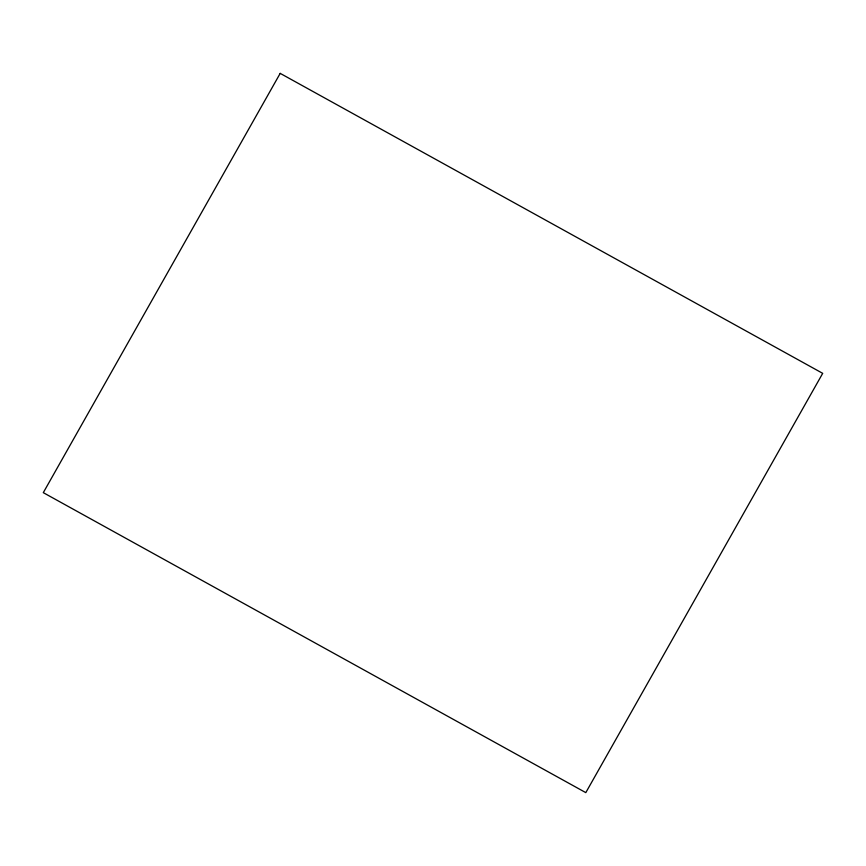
<?xml version="1.0" encoding="UTF-8"?>
<svg xmlns="http://www.w3.org/2000/svg" width="866" height="866" viewBox="0 0 866 866"><rect width="100%" height="100%" fill="white"/><g stroke="black" fill="none" stroke-linecap="round" stroke-linejoin="round"><path stroke-width="1.3" d="M280.194 73.372L43.3 492.657L585.806 792.628L822.7 373.343L280.194 73.372"/></g></svg>
